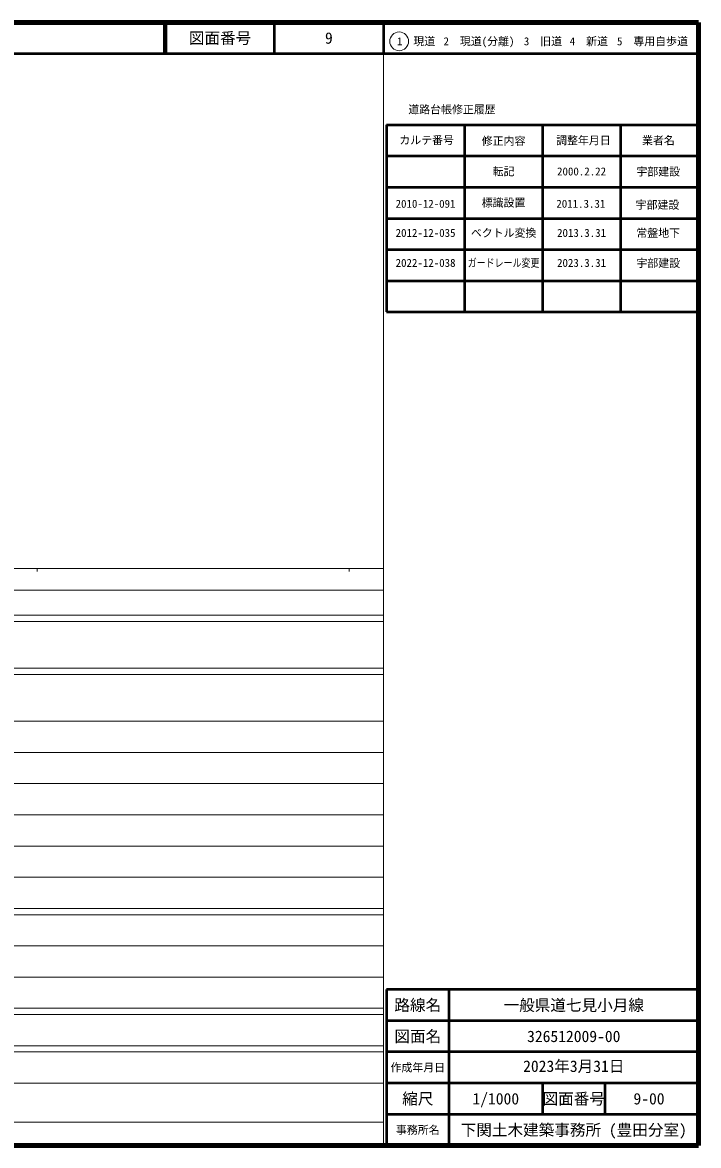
# Model space of a CAD drawing. Units: millimetres, scale not verified. Extents: x 40000 to 680000, y 20000 to 380000.
# Drawn here: x 463273 to 680000, y 20000 to 380000 of the extents above; entities that cross this region are included whole.
import ezdxf
from ezdxf.enums import TextEntityAlignment as Align

# ---------------------------------------------------------------- set-up
doc = ezdxf.new("R2010")
doc.units = ezdxf.units.MM
doc.header["$LTSCALE"] = 1000
for name, color, linetype, lineweight in [('M-TTL', 2, 'Continuous', 140), ('M-TTL-BAND', 7, 'Continuous', 13), ('M-TTL-FRAM', 2, 'Continuous', 50), ('M-TTL-LINE', 7, 'Continuous', 50), ('M-TTL-TXT', 7, 'Continuous', 13)]:
    doc.layers.add(name, color=color, linetype=linetype, lineweight=lineweight)
doc.styles.add('ＭＳ ゴシック', font='')
doc.styles.get('ＭＳ ゴシック').set_extended_font_data('MS Gothic')

msp = doc.modelspace()

# ---------------------------------------------------------------- linework, layer by layer
at = {"layer": 'M-TTL'}
for p, q in [((680000, 380000), (40000, 380000)), ((680000, 20000), (680000, 380000)), ((40000, 20000), (680000, 20000))]:
    msp.add_line(p, q, dxfattribs=at)
at = {"layer": 'M-TTL-BAND'}
for p, q in [((579000, 20000), (579000, 370000)), ((40000, 205000), (579000, 205000)), ((468000, 205000), (468000, 204000)), ((568000, 205000), (568000, 204000)), ((68000, 198000), (579000, 198000)), ((40000, 190000), (579000, 190000)), ((40000, 188000), (579000, 188000)), ((40000, 173000), (579000, 173000)), ((40000, 171000), (579000, 171000)), ((40000, 156000), (579000, 156000)), ((46000, 146000), (579000, 146000)), ((52000, 136000), (579000, 136000)), ((46000, 126000), (579000, 126000)), ((52000, 116000), (579000, 116000)), ((46000, 106000), (579000, 106000)), ((40000, 96000), (579000, 96000)), ((40000, 94000), (579000, 94000)), ((49000, 84000), (579000, 84000)), ((40000, 74000), (579000, 74000)), ((40000, 64000), (579000, 64000)), ((40000, 62000), (579000, 62000)), ((40000, 52000), (579000, 52000)), ((40000, 50000), (579000, 50000)), ((40000, 40000), (579000, 40000)), ((68000, 27500), (579000, 27500))]:
    msp.add_line(p, q, dxfattribs=at)
at = {"layer": 'M-TTL-FRAM'}
for p, q in [((580000, 347197), (580000, 287197)), ((580000, 347197), (680000, 347197)), ((580000, 287197), (680000, 287197)), ((680000, 70000), (580000, 70000)), ((580000, 70000), (580000, 20000))]:
    msp.add_line(p, q, dxfattribs=at)
at = {"layer": 'M-TTL-LINE'}
for p, q in [((508747, 380000), (508747, 370000)), ((509247, 380000), (509247, 370000)), ((543997, 380000), (543997, 370000)), ((579000, 380000), (579000, 370000)), ((40000, 370000), (680000, 370000)), ((605000, 347197), (605000, 287197)), ((630000, 347197), (630000, 287197)), ((655000, 347197), (655000, 287197)), ((580000, 337197), (680000, 337197)), ((580000, 327197), (680000, 327197)), ((580000, 317197), (680000, 317197)), ((580000, 307197), (680000, 307197)), ((580000, 297197), (680000, 297197)), ((600000, 70000), (600000, 20000)), ((680000, 60000), (580000, 60000)), ((680000, 50000), (580000, 50000)), ((680000, 40000), (580000, 40000)), ((630000, 40000), (630000, 30000)), ((650000, 40000), (650000, 30000)), ((680000, 30000), (580000, 30000))]:
    msp.add_line(p, q, dxfattribs=at)
at = {"layer": 'M-TTL-TXT'}
msp.add_circle((584031, 373958), 3000, dxfattribs=at)

# ---------------------------------------------------------------- texts
at = {"layer": 'M-TTL-TXT', "style": 'ＭＳ ゴシック'}
for s, height, p in [('図面番号', 3666, (526622, 375000)), ('9', 3666, (561497, 375000)), ('1\u3000現道', 2566, (589448, 373958)), ('2\u3000現道(分離)', 2566, (609619, 373958)), ('3\u3000旧道', 2566, (630121, 373958)), ('4\u3000新道', 2566, (644824, 373958)), ('5\u3000専用自歩道', 2566, (665228, 373958)), ('道路台帳修正履歴', 2566, (600968, 352113)), ('カルテ番号', 2566, (592839, 342277)), ('修正内容', 2566, (617509, 342023)), ('調整年月日', 2566, (643089, 342197)), ('業者名', 2566, (667134, 342197)), ('転記', 2566, (617500, 332245)), ('2000.2.22', 2566, (642500, 332245)), ('宇部建設', 2566, (667077, 332189)), ('宇部建設', 2566, (666845, 321526)), ('路線名', 3666, (590000, 65000)), ('路線名', 3666, (590000, 65000)), ('一般県道七見小月線', 3666, (640000, 65000)), ('図面名', 3666, (590000, 55000)), ('図面名', 3666, (590000, 55000)), ('326512009-00', 3666, (640000, 55000)), ('作成年月日', 2566, (590000, 45000)), ('作成年月日', 2566, (590000, 45000)), ('縮尺', 3666, (590000, 35000)), ('縮尺', 3666, (590000, 35000)), ('1/1000', 3666, (615000, 35000)), ('図面番号', 3666, (640000, 35000)), ('図面番号', 3666, (640000, 35000)), ('9-00', 3666, (664125, 35000)), ('事務所名', 2566, (590000, 25000)), ('事務所名', 2566, (590000, 25000)), ('下関土木建築事務所 (豊田分室)', 3666, (640000, 25000))]:
    msp.add_text(s, height=height, dxfattribs=at).set_placement(p, align=Align.MIDDLE_CENTER)
for s, height, p in [('2010-12-091', 2566, (592489, 319833)), ('標識設置', 2566, (617500, 320181)), ('2011.3.31', 2566, (642268, 319833)), ('2012-12-035', 2566, (592500, 310495)), ('ベクトル変換', 2566, (617500, 310495)), ('2013.3.31', 2566, (642500, 310495)), ('常盤地下', 2566, (667077, 310439)), ('2022-12-038', 2566, (592500, 300880)), ('2023.3.31', 2566, (642500, 300880)), ('宇部建設', 2566, (667077, 300823)), ('2023年3月31日', 3666, (640000, 42500))]:
    msp.add_text(s, height=height, dxfattribs=at).set_placement(p, align=Align.BOTTOM_CENTER)
at = {"layer": 'M-TTL-TXT', "style": 'ＭＳ ゴシック', "width": 0.8}
msp.add_text('ガードレール変更', height=2566, dxfattribs=at).set_placement((617500, 300880), align=Align.BOTTOM_CENTER)

doc.saveas('drawing.dxf')
